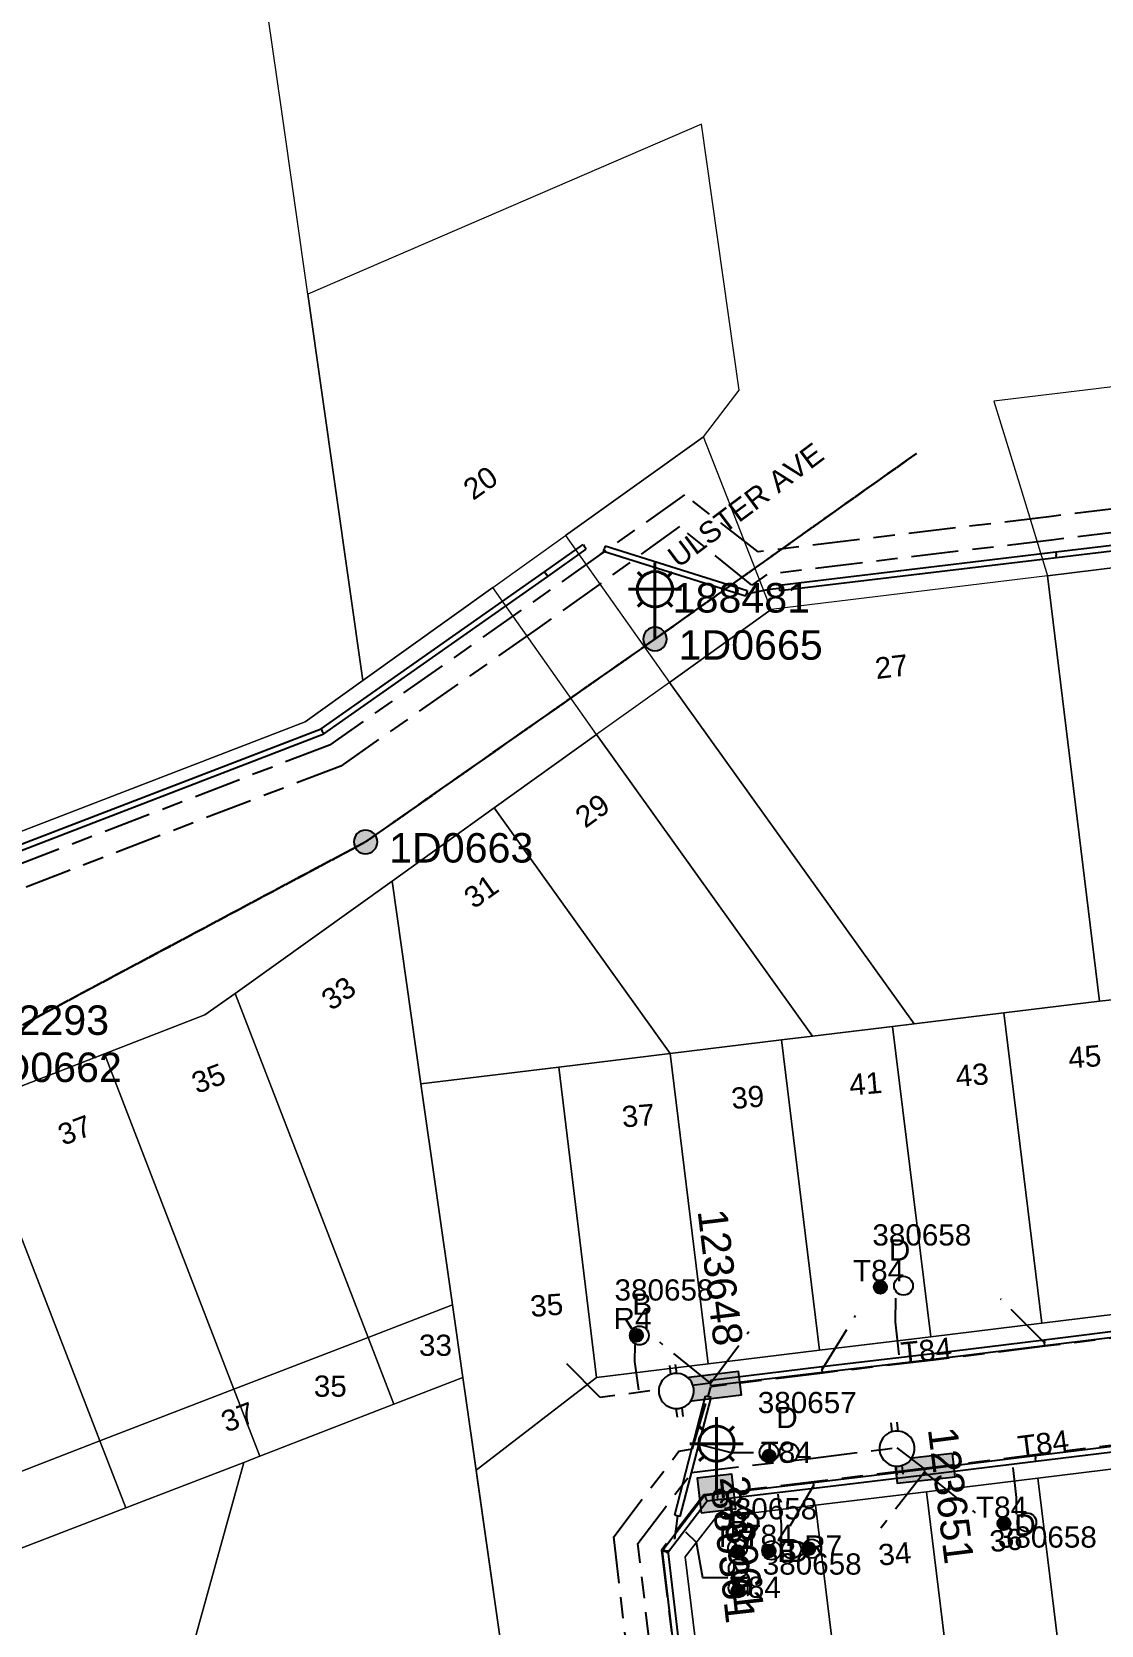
# Model space of a CAD drawing. Header units: metres. Extents: x 303026 to 304293, y 6173158 to 6174419.
# Drawn here: x 303207 to 303297.7, y 6173862.6 to 6173997.8 of the extents above; entities that cross this region are included whole.
import ezdxf
from ezdxf.enums import TextEntityAlignment as Align

# ---------------------------------------------------------------- set-up
doc = ezdxf.new("R2010")
doc.units = ezdxf.units.M
doc.linetypes.add('Cable Exist OH', pattern=[1, 1, 0])
doc.linetypes.add('Cable Exist UG', pattern=[8.2, 4, -1.2, 1.8, -1.2])
doc.layers.get('0').update_dxf_attribs({"color": 6})
doc.layers.add('Cadastre Land Parcels_SP_EXT', color=9, linetype='Continuous', lineweight=5)
doc.layers.add('Cadastre Roads_SP_EXT', color=9, linetype='Continuous', lineweight=5)
for name, color, linetype in [('Duct_SP_EXT', 7, 'Continuous'), ('Equip_LV_EXT', 7, 'Continuous'), ('Equip_SP_SL_EXT', 7, 'Continuous'), ('Mains_HV_EXT', 7, 'Continuous'), ('Mains_LV_EXT', 7, 'Continuous'), ('Mains_LV_SL_EXT', 7, 'Continuous'), ('Mains_SL_EXT', 7, 'Continuous'), ('SupportsOH_SP_TR_HV_LV_SL_EXT', 7, 'Continuous'), ('SupportsUG_SP_LV_EXT', 7, 'Continuous'), ('SupportsUG_SP_LV_SL_EXT', 7, 'Continuous'), ('Trench_SP_EXT', 7, 'Continuous')]:
    doc.layers.add(name, color=color, linetype=linetype)
doc.styles.add('COLUMN_LABEL', font='arial.ttf')
doc.styles.add('iecARIAL', font='arial.ttf', dxfattribs={"height": 2})
doc.styles.add('POLE_LABEL', font='arial.ttf')
doc.styles.get("Standard").update_dxf_attribs({"font": 'arial.ttf'})

# ---------------------------------------------------------------- blocks, each defined once
blk = doc.blocks.new('COLUMN_EXT')
blk.add_hatch(color=256).paths.add_polyline_path([(-1.49, 1.48), (-1.49, -1.49), (1.48, -1.49), (1.48, 1.48)])
blk.add_lwpolyline([(-1.49, -1.49), (1.48, -1.49), (1.48, 1.48), (-1.49, 1.48)], close=True)
for tag, height, style, flags, p in [('ASSET_NUM', 2.5, 'COLUMN_LABEL', 8, (2, 2)), ('STRUCTURE_PLANT_NUMBER', 0.2, 'POLE_LABEL', 9, (1.81, 0.03)), ('STREET_CODE', 0.2, 'COLUMN_LABEL', 9, (1.81, -0.2))]:
    blk.add_attdef(tag, text='', height=height, dxfattribs=dict(style=style, flags=flags)).set_placement(p, align=Align.MIDDLE_LEFT)
at = {"flags": 9}
for tag, p in [('COLUMN_TYPE', (1.81, -0.4)), ('OWNED_BY', (1.81, -0.6)), ('STATE', (1.81, -0.8)), ('USAGE', (1.81, -1)), ('LEGEND', (1.81, -1.2)), ('LOCATION', (1.81, -1.4)), ('STREETNAME', (1.81, -1.6)), ('SUBURB', (1.81, -1.8)), ('NOTES', (1.81, -2))]:
    blk.add_attdef(tag, text='', height=0.2, dxfattribs=at).set_placement(p, align=Align.MIDDLE_LEFT)
at = {"flags": 1}
blk.add_attdef('Z', (1.81, -2.35), '', height=0.2, dxfattribs=at)
blk = doc.blocks.new('PILLAR_EXT')
blk.add_hatch(color=256).paths.add_polyline_path([(-2.475, 0.99), (-2.475, -0.99), (2.475, -0.99), (2.475, 0.99)])
blk.add_lwpolyline([(-2.475, -0.99), (2.475, -0.99), (2.475, 0.99), (-2.475, 0.99)], close=True)
at = {"style": 'iecARIAL', "flags": 8}
blk.add_attdef('ASSET_NUM', (1.5, 3.5), '', height=2.5, dxfattribs=at)
for tag, p, flags in [('OWNED_BY', (0, -0.2), 9), ('STATE', (0, -0.4), 9), ('SUPPORT_TYPE', (0, -0.6), 9), ('USAGE', (0, -0.8), 9), ('LEGEND', (0, -1), 9), ('LOCATION', (0, -1.2), 9), ('NOTES', (0, -1.4), 9), ('STREETNAME', (0, -1.8), 9), ('SUBURB', (0, -2), 1), ('PARENT', (0, -1.6), 9)]:
    blk.add_attdef(tag, p, '', height=0.2, dxfattribs=dict(flags=flags))
blk = doc.blocks.new('DUCT_EXT')
blk.add_circle((0, 0.8), 0.8)
at = {"flags": 1}
blk.add_attdef('Z', (0, 0), '', height=0.2, dxfattribs=at)
at = {"flags": 9}
for tag, p in [('DUCT_CODE', (0, 0)), ('XSECT_TYPE', (0, -0.2)), ('STATE', (0, -0.6)), ('FB_REFERENCE', (0, -0.4)), ('NOTES', (0, -0.8))]:
    blk.add_attdef(tag, text='', height=0.2, dxfattribs=at).set_placement(p, align=Align.MIDDLE_LEFT)
blk = doc.blocks.new('SL_LANTERN_EXT')
at = {"lineweight": 40}
for p, q in [((-1.46, 5.68), (-1.06, 5.28)), ((0, 1.97), (0, 6.47)), ((1.46, 5.68), (1.06, 5.28)), ((-2.25, 4.22), (2.25, 4.22)), ((-1.46, 2.76), (-1.06, 3.16)), ((0, 0), (0, 2.72)), ((1.46, 2.76), (1.06, 3.16))]:
    blk.add_line(p, q, dxfattribs=at)
blk.add_circle((0, 4.22), 1.5, dxfattribs=at)
at = {"style": 'iecARIAL', "flags": 8}
blk.add_attdef('ASSET_NUM', (1.5, 1.5), '', height=2.5, dxfattribs=at)
for tag, p, height, flags in [('CONSTRUCTED_VOLTAGE', (0.98, -0.65), 0.2, 9), ('CONTROL_TYPE', (0.98, -0.85), 0.2, 9), ('LANTERN_PURPOSE', (0.98, -1.05), 0.2, 9), ('LANTERN_TYPE', (0.98, -1.25), 0.2, 9), ('NO_PHASES', (0.98, -1.45), 0.2, 9), ('LNUMBER', (2.18, -3.25), 2.5, 8), ('OPERATING_VOLTAGE', (0.98, -1.65), 0.2, 9), ('ORIENTATION', (0.98, -1.85), 0.2, 9), ('OWNED_BY', (0.98, -2.05), 0.2, 9), ('STATE', (0.98, -2.25), 0.2, 9), ('USAGE', (0.98, -2.45), 0.2, 9), ('CEXIST', (0.98, -2.65), 0.2, 9), ('CNEW', (0.98, -2.85), 0.2, 9), ('CNUMBER', (0.98, -3.05), 0.2, 9), ('CREMOVE', (0.98, -3.25), 0.2, 9), ('CREPLACE', (0.98, -3.45), 0.2, 9), ('LKINGHEIGHT', (0.98, -3.65), 0.2, 9), ('LBRACKET', (0.98, -3.85), 0.2, 9), ('LBRACKETVOCAB', (0.98, -4.05), 0.2, 9), ('LCATEGORY', (0.98, -4.25), 0.2, 9), ('LCHARGE1', (0.98, -4.45), 0.2, 9), ('LCHARGE1PERCENT', (0.98, -4.65), 0.2, 9), ('LCHARGE2', (0.98, -4.85), 0.2, 9), ('LCHARGE2PERCENT', (0.98, -5.05), 0.2, 9), ('LCHARGE3', (0.98, -5.25), 0.2, 9), ('LCHARGE3PERCENT', (0.98, -5.45), 0.2, 9), ('LEXIST', (0.98, -5.65), 0.2, 9), ('LLAMP', (0.98, -5.85), 0.2, 9), ('LLAMPVOCAB', (0.98, -6.05), 0.2, 9), ('LMAST', (0.98, -6.25), 0.2, 9), ('LMASTVOCAB', (0.98, -6.45), 0.2, 9), ('LNEW', (0.98, -6.65), 0.2, 9), ('LANTNUMBER', (0.98, -6.85), 0.2, 9), ('LOUTREACH', (0.98, -7.25), 0.2, 9), ('LOUTREACHVOCAB', (0.98, -7.45), 0.2, 9), ('LRATECODE', (0.98, -7.65), 0.2, 9), ('LREMOVE', (0.98, -7.85), 0.2, 9), ('LREPLACE', (0.98, -8.05), 0.2, 9), ('LTYPE', (0.98, -8.25), 0.2, 9), ('STREETNAME', (0.98, -9.25), 0.2, 9), ('SUBURB', (0.98, -9.45), 0.2, 1), ('LTYPEVOCAB', (0.98, -8.45), 0.2, 9), ('LEGEND', (0.98, -8.65), 0.2, 9), ('LOCATION', (0.98, -8.85), 0.2, 9), ('NOTES', (0.98, -9.05), 0.2, 9)]:
    blk.add_attdef(tag, p, '', height=height, dxfattribs=dict(flags=flags))
blk = doc.blocks.new('POLE_EXT')
blk.add_hatch(color=256).paths.add_polyline_path([(-1, 0, 1), (1, 0, 1)])
blk.add_lwpolyline([(-1, 0, 1), (1, 0, 1)], format="xyb", close=True)
for tag, height, flags, p in [('pNumber', 2.5, 8, (-17.84, 2.07)), ('OWNED_BY', 0.2, 9, (1.35, -0.4)), ('SPECIAL_USE', 0.2, 9, (1.35, -0.8)), ('STATE', 0.2, 9, (1.35, -1)), ('cLV', 0.2, 9, (1.35, -1.4)), ('PARENT', 0.2, 9, (1.35, -0.6)), ('USAGE', 0.2, 9, (1.35, -1.2)), ('hDepth', 0.2, 9, (1.35, -1.6)), ('hDia', 0.2, 9, (1.35, -1.8)), ('cHV', 0.2, 9, (1.35, -2)), ('LBRACKET', 0.2, 9, (1.35, -2.2)), ('LExisting', 0.2, 9, (1.35, -2.4)), ('LANTNUMBER', 0.2, 9, (1.35, -2.6)), ('LOther', 0.2, 9, (1.35, -2.8)), ('cLinedev', 0.2, 9, (1.35, -3.4)), ('pExisting', 0.2, 9, (1.35, -3.8)), ('LRemove', 0.2, 9, (1.35, -3)), ('LEGEND', 0.2, 9, (1.35, -3.2)), ('LOCATION', 0.2, 9, (1.35, -3.6)), ('PFNUMBER', 0.2, 9, (1.35, -4)), ('pFooting', 0.2, 9, (1.35, -4.4)), ('pNew', 0.2, 9, (1.35, -4.6)), ('pRelocate', 0.2, 9, (1.35, -5)), ('pRemove', 0.2, 9, (1.35, -5.2)), ('pReplace', 0.2, 9, (1.35, -5.4)), ('NEWPFNUMBER', 0.2, 9, (1.35, -4.2)), ('pStay', 0.2, 9, (1.35, -5.6)), ('pType', 0.2, 9, (1.35, -5.8)), ('cspan', 0.2, 9, (1.35, -6)), ('STREETNAME', 0.2, 9, (1.35, -6.2)), ('SUBURB', 0.2, 9, (1.35, -6.4)), ('NOTES', 0.2, 9, (1.35, -6.6)), ('MAINTAINED_BY', 0.2, 9, (1.36, -6.81)), ('OPERATED_BY', 0.2, 9, (1.36, -7.01))]:
    blk.add_attdef(tag, text='', height=height, dxfattribs=dict(flags=flags)).set_placement(p, align=Align.MIDDLE_LEFT)
at = {"style": 'POLE_LABEL'}
for tag, height, flags, p in [('ASSET_NUM', 2.5, 8, (2, 2)), ('STRUCTURE_PLANT_NUMBER', 0.2, 9, (1.35, 0.03)), ('STREET_CODE', 0.2, 9, (1.35, -0.2))]:
    blk.add_attdef(tag, text='', height=height, dxfattribs=dict(at, flags=flags)).set_placement(p, align=Align.MIDDLE_LEFT)
at = {"flags": 1}
blk.add_attdef('Z', (1.35, -7.33), '', height=0.2, dxfattribs=at)
blk = doc.blocks.new('LV_UG_LINKS_OPEN_EXT')
for p, q in [((-0.25, 1.47), (-0.25, 2.22)), ((0.25, 1.47), (0.25, 2.22)), ((-0.25, -1.47), (-0.25, -2.22)), ((0.25, -1.47), (0.25, -2.22))]:
    blk.add_line(p, q)
at = {"flags": 9}
for tag, p in [('ACTUAL_STATUS', (0, 0)), ('CONSTRUCTED_VOLTAGE', (0, -0.2)), ('OPERATING_VOLTAGE', (0, -0.6)), ('ORIENTATION', (0, -0.8)), ('STATE', (0, -1)), ('SWITCH_TYPE', (0, -1.2)), ('NO_PHASES', (0, -0.4)), ('USAGE', (0, -1.4)), ('NOTES', (0, -1.6))]:
    blk.add_attdef(tag, text='', height=0.2, dxfattribs=at).set_placement(p, align=Align.MIDDLE_LEFT)
at = {"flags": 1}
blk.add_attdef('Z', (0, 0), '', height=0.2, dxfattribs=at)
blk.add_wipeout([(-0.25, 1.47), (-0.43, 1.43), (-0.61, 1.36), (-0.77, 1.28), (-0.93, 1.17), (-1.07, 1.05), (-1.19, 0.9), (-1.29, 0.75), (-1.38, 0.58), (-1.44, 0.4), (-1.48, 0.22), (-1.49, 0.03), (-1.49, -0.16), (-1.45, -0.34), (-1.4, -0.52), (-1.32, -0.69), (-1.23, -0.85), (-1.11, -1), (-0.98, -1.13), (-0.83, -1.24), (-0.66, -1.34), (-0.49, -1.41), (-0.31, -1.46), (-0.13, -1.49), (0.06, -1.49), (0.25, -1.47), (0.43, -1.43), (0.61, -1.36), (0.77, -1.28), (0.93, -1.17), (1.07, -1.05), (1.19, -0.9), (1.29, -0.75), (1.38, -0.58), (1.44, -0.4), (1.48, -0.22), (1.49, -0.03), (1.49, 0.16), (1.45, 0.34), (1.4, 0.52), (1.32, 0.69), (1.23, 0.85), (1.11, 1), (0.98, 1.13), (0.83, 1.24), (0.66, 1.34), (0.49, 1.41), (0.31, 1.46), (0.13, 1.49), (-0.06, 1.49)])
blk.add_lwpolyline([(0, -1.49, 1), (0, 1.49, 1)], format="xyb", close=True)
blk = doc.blocks.new('CABLE_LARGE_EXT')
h = blk.add_hatch(color=256)
edge = h.paths.add_edge_path()
edge.add_arc((0, 0.55), 0.55, 0, 360)
blk.add_circle((0, 0.55), 0.55)
at = {"flags": 1}
blk.add_attdef('Z', (0, 0), '', height=0.2, dxfattribs=at)
at = {"flags": 9}
for tag, p in [('COND_CODE', (0, 0)), ('STATE', (0, -0.4)), ('XSECT_SIZE', (0, -0.6)), ('FB_REFERENCE', (0, -0.2)), ('NOTES', (0, -0.8))]:
    blk.add_attdef(tag, text='', height=0.2, dxfattribs=at).set_placement(p, align=Align.MIDDLE_LEFT)

msp = doc.modelspace()

# ---------------------------------------------------------------- linework, layer by layer
at = {"layer": 'Cadastre Land Parcels_SP_EXT', "linetype": 'Continuous'}
for points in [[(303230.15, 6173939.26), (303235.02, 6173942.75), (303230.35, 6173975.54), (303228.12, 6173991.23), (303225.88, 6174006.93), (303223.65, 6174022.62), (303221.41, 6174038.31), (303219.18, 6174054.01), (303216.95, 6174069.7), (303214.71, 6174085.39), (303212.48, 6174101.08), (303210.24, 6174116.78), (303205.11, 6174152.8), (303116.59, 6174118.63), (303146.7, 6173907.06), (303230.15, 6173939.26)], [(303246.06, 6173950.64), (303252.21, 6173955.05), (303263.92, 6173963.42), (303266.96, 6173967.39), (303263.75, 6173989.95), (303230.35, 6173975.54), (303235.02, 6173942.75), (303246.06, 6173950.64)], [(303298.84, 6173915.7), (303308.27, 6173916.85), (303311.75, 6173917.28), (303307.33, 6173953.38), (303293.11, 6173951.64), (303297.53, 6173915.54), (303298.84, 6173915.7)], [(303289.41, 6173914.55), (303297.53, 6173915.54), (303293.11, 6173951.64), (303269.67, 6173948.77), (303261.05, 6173942.59), (303281.79, 6173913.62), (303289.41, 6173914.55)], [(303270.54, 6173912.26), (303273.17, 6173912.58), (303254.86, 6173938.16), (303246.18, 6173931.95), (303261.1, 6173911.11), (303270.54, 6173912.26)], [(303251.64, 6173909.95), (303261.1, 6173911.11), (303246.18, 6173931.95), (303237.51, 6173925.74), (303239.96, 6173908.53), (303251.64, 6173909.95)], [(303242.63, 6173889.8), (303239.96, 6173908.53), (303237.51, 6173925.74), (303224.2, 6173916.21), (303235.47, 6173887.03), (303242.63, 6173889.8)], [(303235.47, 6173887.03), (303224.2, 6173916.21), (303221.63, 6173914.38), (303213.1, 6173911.08), (303224.09, 6173882.64), (303235.47, 6173887.03)], [(303302.06, 6173889.38), (303298.84, 6173915.7), (303297.53, 6173915.54), (303289.41, 6173914.55), (303292.63, 6173888.23), (303302.06, 6173889.38)], [(303292.63, 6173888.23), (303289.41, 6173914.55), (303281.79, 6173913.62), (303279.97, 6173913.4), (303283.2, 6173887.08), (303292.63, 6173888.23)], [(303283.2, 6173887.08), (303279.97, 6173913.4), (303273.17, 6173912.58), (303270.54, 6173912.26), (303273.77, 6173885.93), (303283.2, 6173887.08)], [(303273.77, 6173885.93), (303270.54, 6173912.26), (303261.1, 6173911.11), (303264.31, 6173884.78), (303273.77, 6173885.93)], [(303224.09, 6173882.64), (303213.1, 6173911.08), (303201.73, 6173906.68), (303212.72, 6173878.25), (303224.09, 6173882.64)], [(303264.31, 6173884.78), (303261.1, 6173911.11), (303251.64, 6173909.95), (303254.86, 6173883.63), (303264.31, 6173884.78)], [(303254.86, 6173883.63), (303251.64, 6173909.95), (303239.96, 6173908.53), (303242.63, 6173889.8), (303243.52, 6173883.61), (303243.71, 6173882.27), (303244.63, 6173875.77), (303254.86, 6173883.63)], [(303212.72, 6173878.25), (303201.73, 6173906.68), (303190.36, 6173902.29), (303201.34, 6173873.85), (303212.72, 6173878.25)], [(303243.52, 6173883.61), (303242.63, 6173889.8), (303235.47, 6173887.03), (303237.67, 6173881.35), (303243.52, 6173883.61)], [(303237.67, 6173881.35), (303235.47, 6173887.03), (303224.09, 6173882.64), (303226.29, 6173876.96), (303237.67, 6173881.35)], [(303247.61, 6173854.89), (303243.71, 6173882.27), (303243.52, 6173883.61), (303237.67, 6173881.35), (303226.29, 6173876.96), (303224.92, 6173876.42), (303213.34, 6173834.6), (303218.74, 6173830.55), (303219.42, 6173825.72), (303247.61, 6173854.89)], [(303224.92, 6173876.42), (303226.29, 6173876.96), (303224.09, 6173882.64), (303212.72, 6173878.25), (303214.92, 6173872.56), (303224.92, 6173876.42)], [(303214.92, 6173872.56), (303212.72, 6173878.25), (303201.34, 6173873.85), (303203.54, 6173868.17), (303214.92, 6173872.56)], [(303224.92, 6173876.42), (303214.92, 6173872.56), (303203.54, 6173868.17), (303192.17, 6173863.77), (303191.64, 6173863.57), (303204.44, 6173835.73), (303210.66, 6173836.61), (303213.34, 6173834.6), (303224.92, 6173876.42)], [(303295.5, 6173848.76), (303292.28, 6173875.08), (303282.85, 6173873.93), (303286.07, 6173847.61), (303295.5, 6173848.76)], [(303304.94, 6173849.91), (303301.71, 6173876.23), (303292.28, 6173875.08), (303295.5, 6173848.76), (303304.94, 6173849.91)], [(303286.07, 6173847.61), (303282.85, 6173873.93), (303273.42, 6173872.78), (303276.64, 6173846.46), (303286.07, 6173847.61)], [(303276.64, 6173846.46), (303273.42, 6173872.78), (303264.98, 6173871.76), (303262.37, 6173868.41), (303265.23, 6173845.07), (303276.64, 6173846.46)]]:
    msp.add_lwpolyline(points, close=True, dxfattribs=at)
at = {"layer": 'Cadastre Roads_SP_EXT', "linetype": 'Continuous'}
for points in [[(303400.94, 6173964.84), (303402.69, 6173980.39), (303392.04, 6173979.08), (303378.36, 6173977.42), (303364.68, 6173975.75), (303351.01, 6173974.08), (303337.33, 6173972.4), (303323.66, 6173970.73), (303309.98, 6173969.06), (303296.3, 6173967.39), (303288.56, 6173966.45), (303290.83, 6173959.04), (303293.11, 6173951.64), (303307.33, 6173953.38), (303321.55, 6173955.12), (303335.77, 6173956.86), (303349.99, 6173958.6), (303364.22, 6173960.34), (303378.44, 6173962.08), (303390.55, 6173963.57), (303400.74, 6173963.04), (303400.94, 6173964.84)], [(303269.67, 6173948.77), (303266.81, 6173956.06), (303263.92, 6173963.42), (303252.21, 6173955.05), (303256.65, 6173948.79), (303261.05, 6173942.59), (303269.67, 6173948.77)], [(303133.49, 6173880.32), (303144.86, 6173884.71), (303156.24, 6173889.11), (303167.61, 6173893.5), (303178.98, 6173897.9), (303190.36, 6173902.29), (303201.73, 6173906.68), (303213.1, 6173911.08), (303221.63, 6173914.38), (303224.2, 6173916.21), (303237.51, 6173925.74), (303246.18, 6173931.95), (303254.86, 6173938.16), (303250.47, 6173944.39), (303246.06, 6173950.64), (303235.02, 6173942.75), (303230.15, 6173939.26), (303146.7, 6173907.06), (303114.51, 6173894.63), (303116, 6173884.39), (303117.5, 6173874.14), (303133.49, 6173880.32)], [(303279.97, 6173913.4), (303281.79, 6173913.62), (303261.05, 6173942.59), (303257.99, 6173940.4), (303254.86, 6173938.16), (303273.17, 6173912.58), (303279.97, 6173913.4)]]:
    msp.add_lwpolyline(points, close=True, dxfattribs=at)
for points in [[(303302.06, 6173889.38), (303292.63, 6173888.23), (303283.2, 6173887.08), (303273.77, 6173885.93), (303264.31, 6173884.78), (303254.86, 6173883.63), (303244.63, 6173875.77), (303247.61, 6173854.89)], [(303265.23, 6173845.07), (303262.37, 6173868.41), (303264.98, 6173871.76), (303273.42, 6173872.78), (303282.85, 6173873.93), (303292.28, 6173875.08), (303301.71, 6173876.23)]]:
    msp.add_lwpolyline(points, dxfattribs=at)
at = {"layer": 'Duct_SP_EXT'}
for p, q in [((303307.91, 6173955.34), (303293.81, 6173953.64)), ((303307.97, 6173954.86), (303293.87, 6173953.17)), ((303250.43, 6173951.97), (303253.71, 6173954.29)), ((303250.71, 6173951.58), (303253.98, 6173953.9)), ((303253.71, 6173954.29), (303253.84, 6173954.1)), ((303253.98, 6173953.9), (303253.84, 6173954.1)), ((303255.43, 6173953.7), (303255.5, 6173953.93)), ((303267.48, 6173949.9), (303255.43, 6173953.7)), ((303255.57, 6173954.16), (303255.5, 6173953.93)), ((303267.63, 6173950.35), (303255.57, 6173954.16)), ((303293.81, 6173953.64), (303270.33, 6173950.82)), ((303293.81, 6173953.64), (303293.84, 6173953.4)), ((303293.87, 6173953.17), (303293.84, 6173953.4)), ((303293.87, 6173953.17), (303270.39, 6173950.35)), ((303231.48, 6173938.65), (303250.43, 6173951.97)), ((303231.71, 6173938.22), (303250.71, 6173951.58)), ((303250.43, 6173951.97), (303250.57, 6173951.77)), ((303250.71, 6173951.58), (303250.57, 6173951.77)), ((303270.33, 6173950.82), (303270.36, 6173950.58)), ((303267.48, 6173949.9), (303267.56, 6173950.12)), ((303267.63, 6173950.35), (303267.56, 6173950.12)), ((303270.39, 6173950.35), (303270.36, 6173950.58)), ((303148.08, 6173906.55), (303231.48, 6173938.65)), ((303231.48, 6173938.65), (303231.59, 6173938.44)), ((303148.25, 6173906.11), (303231.71, 6173938.22)), ((303231.71, 6173938.22), (303231.59, 6173938.44)), ((303302.27, 6173887.96), (303292.83, 6173886.8)), ((303302.33, 6173887.48), (303292.89, 6173886.32)), ((303292.83, 6173886.8), (303283.38, 6173885.63)), ((303292.89, 6173886.32), (303283.44, 6173885.15)), ((303292.83, 6173886.8), (303292.86, 6173886.56)), ((303292.89, 6173886.32), (303292.86, 6173886.56)), ((303273.95, 6173884.53), (303264.51, 6173883.38)), ((303283.38, 6173885.63), (303273.95, 6173884.53)), ((303273.95, 6173884.53), (303273.98, 6173884.29)), ((303283.44, 6173885.15), (303274.01, 6173884.05)), ((303283.38, 6173885.63), (303283.41, 6173885.39)), ((303283.44, 6173885.15), (303283.41, 6173885.39)), ((303264.51, 6173883.38), (303264.53, 6173883.14)), ((303264.56, 6173882.91), (303264.53, 6173883.14)), ((303274.01, 6173884.05), (303264.56, 6173882.91)), ((303274.01, 6173884.05), (303273.98, 6173884.29)), ((303264.1, 6173882.06), (303264.33, 6173882)), ((303264.57, 6173881.94), (303264.33, 6173882)), ((303292.06, 6173877), (303301.52, 6173878.16)), ((303292.12, 6173876.52), (303301.57, 6173877.68)), ((303292.06, 6173877), (303292.09, 6173876.76)), ((303292.12, 6173876.52), (303292.09, 6173876.76)), ((303260.5, 6173869.04), (303264, 6173873.62)), ((303264, 6173873.62), (303265.09, 6173873.74)), ((303264, 6173873.62), (303264.12, 6173873.39)), ((303265.08, 6173873.74), (303273.22, 6173874.71)), ((303265.08, 6173873.74), (303265.11, 6173873.5)), ((303265.09, 6173873.74), (303265.11, 6173873.5)), ((303265.14, 6173873.26), (303273.28, 6173874.23)), ((303273.22, 6173874.71), (303273.25, 6173874.47)), ((303273.28, 6173874.23), (303273.25, 6173874.47)), ((303260.88, 6173868.75), (303264.25, 6173873.16)), ((303264.25, 6173873.16), (303264.12, 6173873.39)), ((303264.25, 6173873.16), (303265.14, 6173873.26)), ((303265.14, 6173873.26), (303265.11, 6173873.5)), ((303265.14, 6173873.26), (303265.11, 6173873.5)), ((303261.49, 6173871.96), (303261.72, 6173871.9)), ((303261.95, 6173871.84), (303261.72, 6173871.9)), ((303260.45, 6173868.86), (303260.69, 6173868.89)), ((303263.29, 6173845), (303260.45, 6173868.86)), ((303260.5, 6173869.04), (303260.69, 6173868.89)), ((303260.93, 6173868.92), (303260.69, 6173868.89)), ((303260.88, 6173868.75), (303260.69, 6173868.89)), ((303263.77, 6173845.06), (303260.93, 6173868.92))]:
    msp.add_line(p, q, dxfattribs=at)
for points in [[(303280.2, 6173890.36), (303280.19, 6173888.35), (303280.49, 6173885.54)], [(303258.09, 6173886.39), (303258.08, 6173884.98), (303258.4, 6173882.58)], [(303268.18, 6173877.23), (303266.29, 6173877.23), (303263.64, 6173877.92)], [(303290.49, 6173872.03), (303290.49, 6173873.44), (303290.2, 6173876)], [(303270.55, 6173869.75), (303270.55, 6173871.16), (303270.27, 6173873.72)], [(303266, 6173866.64), (303263.87, 6173866.64), (303263.32, 6173869.63), (303262.43, 6173870.49)]]:
    msp.add_lwpolyline(points, dxfattribs=at)
at = {"layer": 'Mains_HV_EXT', "linetype": 'Cable Exist UG'}
for points in [[(303404.35, 6173967.18), (303401.61, 6173968.32), (303390.67, 6173968.37), (303378.1, 6173966.65), (303378.1, 6173966.65), (303364.36, 6173964.98), (303350.46, 6173963.53), (303336.28, 6173961.83), (303321.8, 6173960.06), (303307.55, 6173958.38), (303293.45, 6173956.68), (303268.55, 6173953.67), (303262.31, 6173958.52), (303255.17, 6173953.44), (303232.21, 6173937.28), (303232.21, 6173937.28), (303148.63, 6173905.12)], [(303404.62, 6173964.54), (303403.28, 6173965.44), (303401.37, 6173966.23), (303399.86, 6173966.18), (303390.93, 6173966.39), (303378.29, 6173964.74), (303364.69, 6173963.05), (303364.69, 6173963.05), (303350.7, 6173961.54), (303336.52, 6173959.84), (303322.04, 6173958.08), (303307.79, 6173956.39), (303293.68, 6173954.7), (303293.68, 6173954.7), (303269.29, 6173951.75), (303268.02, 6173950.85), (303261.89, 6173955.81), (303249.81, 6173947.13), (303233.15, 6173935.5), (303233.15, 6173935.5), (303149.35, 6173903.25)]]:
    msp.add_lwpolyline(points, dxfattribs=at)
at = {"layer": 'Mains_LV_EXT', "linetype": 'Cable Exist OH'}
for points in [[(303259.81, 6173946.27), (303282, 6173962.02)], [(303235.26, 6173929.06), (303259.81, 6173946.27)], [(303200.35, 6173910.44), (303235.26, 6173929.06)]]:
    msp.add_lwpolyline(points, dxfattribs=at)
at = {"layer": 'Mains_LV_EXT', "linetype": 'Cable Exist UG'}
msp.add_lwpolyline([(303302.31, 6173887.42), (303292.91, 6173886.27), (303292.91, 6173886.27), (303283.44, 6173885.09), (303274.02, 6173884), (303264.56, 6173882.84)], dxfattribs=at)
at = {"layer": 'Mains_LV_SL_EXT', "linetype": 'Cable Exist UG'}
msp.add_lwpolyline([(303265.03, 6173873.79), (303263.96, 6173873.67), (303260.37, 6173868.98), (303263.25, 6173844.87)], dxfattribs=at)
at = {"layer": 'Mains_SL_EXT', "linetype": 'Cable Exist OH'}
msp.add_lwpolyline([(303282, 6173962.02), (303259.81, 6173946.27), (303235.26, 6173929.06), (303200.35, 6173910.44), (303171.71, 6173899.41)], dxfattribs=at)
at = {"layer": 'Trench_SP_EXT', "linetype": 'Cable Exist UG'}
for points in [[(303267.56, 6173950.12), (303269.52, 6173950.51), (303270.36, 6173950.58)], [(303292.86, 6173886.56), (303289.12, 6173890.28)], [(303273.98, 6173884.29), (303276.83, 6173888.88)], [(303264.53, 6173883.14), (303267.78, 6173887.52)], [(303264.53, 6173883.14), (303260.23, 6173886.61)], [(303264.53, 6173883.14), (303255.16, 6173881.94), (303251.71, 6173885.42)], [(303264.33, 6173882), (303264.56, 6173882.84)], [(303282.67, 6173875.6), (303278.97, 6173870.85)], [(303282.67, 6173875.6), (303286.98, 6173872.15)], [(303273.25, 6173874.47), (303271, 6173870.61)], [(303261.72, 6173871.9), (303261.47, 6173869.91)]]:
    msp.add_lwpolyline(points, dxfattribs=at)

# ---------------------------------------------------------------- block references
at = {"layer": 'Duct_SP_EXT'}
for name, p, rotation in [('CABLE_LARGE_EXT', (303278.38, 6173891.28), 269.9975916245983), ('DUCT_EXT', (303280.09, 6173891.41), 269.9862076200798), ('CABLE_LARGE_EXT', (303257.69, 6173887.2), 270.0466336218932), ('DUCT_EXT', (303257.69, 6173887.2), 269.2041012849209), ('CABLE_LARGE_EXT', (303269.49, 6173876.41), 359.6589575694783), ('CABLE_LARGE_EXT', (303288.86, 6173871.24), 269.518907703582), ('DUCT_EXT', (303290.55, 6173871.35), 269.518907703582), ('DUCT_EXT', (303266.8, 6173868.31), 359.6965775664071), ('DUCT_EXT', (303268.9, 6173868.96), 269.518907703582), ('DUCT_EXT', (303270.6, 6173869.07), 269.518907703582), ('DUCT_EXT', (303272.31, 6173869.11), 269.2041012849209), ('CABLE_LARGE_EXT', (303272.31, 6173869.11), 269.2041012849209), ('DUCT_EXT', (303266.87, 6173866.62), 0.01138400443385026), ('CABLE_LARGE_EXT', (303266.8, 6173868.31), 359.6965775664071), ('CABLE_LARGE_EXT', (303268.94, 6173868.91), 269.6589577020839), ('DUCT_EXT', (303266.86, 6173864.97), 0.01138400443385026), ('CABLE_LARGE_EXT', (303266.86, 6173864.97), 359.6589575694783)]:
    msp.add_blockref(name, p, dxfattribs=dict(at, rotation=rotation))
for p in [(303269.48, 6173876.45), (303271.19, 6173876.46)]:
    msp.add_blockref('DUCT_EXT', p, dxfattribs=at)
at = {"layer": 'Equip_SP_SL_EXT'}
ref = msp.add_blockref('SL_LANTERN_EXT', (303259.81, 6173946.27), dxfattribs=at)
ref.add_attrib('ASSET_NUM', '188481', dxfattribs={"layer": '0', "height": 2.5, "style": 'iecARIAL'}).set_placement((303261.31, 6173947.77), align=Align.BOTTOM_LEFT)
ref = msp.add_blockref('SL_LANTERN_EXT', (303200.35, 6173910.44), dxfattribs=at)
ref.add_attrib('ASSET_NUM', '152293', dxfattribs={"layer": '0', "height": 2.5, "style": 'iecARIAL'}).set_placement((303201.85, 6173911.94), align=Align.BOTTOM_LEFT)
ref = msp.add_blockref('SL_LANTERN_EXT', (303265.03, 6173873.79), dxfattribs=at)
ref.add_attrib('ASSET_NUM', '243061', dxfattribs={"layer": '0', "height": 2.5, "rotation": 276.4591, "style": 'iecARIAL'}).set_placement((303266.53, 6173875.29), align=Align.MIDDLE_LEFT)
at = {"layer": 'SupportsOH_SP_TR_HV_LV_SL_EXT'}
ref = msp.add_blockref('POLE_EXT', (303259.81, 6173946.27), dxfattribs=at)
ref.add_attrib('ASSET_NUM', '1D0665', dxfattribs={"layer": '0', "height": 2.5, "style": 'POLE_LABEL'}).set_placement((303261.81, 6173947.02), align=Align.TOP_LEFT)
ref = msp.add_blockref('POLE_EXT', (303235.26, 6173929.06), dxfattribs=at)
ref.add_attrib('ASSET_NUM', '1D0663', dxfattribs={"layer": '0', "height": 2.5, "style": 'POLE_LABEL'}).set_placement((303237.26, 6173929.81), align=Align.TOP_LEFT)
ref = msp.add_blockref('POLE_EXT', (303200.35, 6173910.44), dxfattribs=at)
ref.add_attrib('ASSET_NUM', '1D0662', dxfattribs={"layer": '0', "height": 2.5, "style": 'POLE_LABEL'}).set_placement((303202.35, 6173911.19), align=Align.TOP_LEFT)
at = {"layer": 'SupportsUG_SP_LV_EXT'}
ref = msp.add_blockref('PILLAR_EXT', (303264.56, 6173882.84), dxfattribs=dict(at, rotation=6.905301489481571))
ref.add_attrib('ASSET_NUM', '123648', dxfattribs={"layer": '0', "height": 2.5, "rotation": 276.9053, "style": 'iecARIAL'}).set_placement((303266.06, 6173886.34), align=Align.MIDDLE_RIGHT)
ref = msp.add_blockref('PILLAR_EXT', (303282.69, 6173875.91), dxfattribs=dict(at, rotation=186.472318753267))
ref.add_attrib('ASSET_NUM', '123651', dxfattribs={"layer": '0', "height": 2.5, "rotation": 277.1936, "style": 'iecARIAL'}).set_placement((303284.19, 6173879.41), align=Align.MIDDLE_LEFT)
at = {"layer": 'SupportsUG_SP_LV_SL_EXT'}
ref = msp.add_blockref('COLUMN_EXT', (303265.03, 6173873.79), dxfattribs=dict(at, rotation=6.459077881809504))
ref.add_attrib('ASSET_NUM', '880361', dxfattribs={"layer": '0', "height": 2.5, "rotation": 276.4591, "style": 'COLUMN_LABEL'}).set_placement((303267.03, 6173874.54), align=Align.TOP_LEFT)

# ---------------------------------------------------------------- texts
at = {"layer": 'Cadastre Land Parcels_SP_EXT'}
for s, rotation, p in [('20', 35.3202, (303244.38, 6173957.98)), ('27', 6.8934, (303278.59, 6173942.87)), ('29', 35.7671, (303253.89, 6173930.17)), ('31', 35.3818, (303244.44, 6173923.32)), ('33', 35.6015, (303232.35, 6173914.68)), ('45', 4.6355, (303294.94, 6173909.83)), ('35', 20.9487, (303220.95, 6173907.66)), ('43', 4.7427, (303285.39, 6173908.28)), ('41', 4.8699, (303276.36, 6173907.54)), ('39', 4.8699, (303266.36, 6173906.39)), ('37', 4.7427, (303257.07, 6173904.83)), ('37', 20.8842, (303209.6, 6173903.27)), ('35', 4.6148, (303249.3, 6173888.75)), ('37', 20.8558, (303223.45, 6173878.93)), ('34', 4.7414, (303278.83, 6173867.66)), ('36', 4.7463, (303288.27, 6173868.81))]:
    msp.add_text(s, height=1.8, rotation=rotation, dxfattribs=at).set_placement(p)
for s, p in [('33', (303239.79, 6173885.46)), ('35', (303230.87, 6173881.99))]:
    msp.add_text(s, height=1.8, dxfattribs=at).set_placement(p)
at = {"layer": 'Cadastre Roads_SP_EXT'}
msp.add_text('ULSTER AVE', height=1.8, rotation=36.7662, dxfattribs=at).set_placement((303261.77, 6173952.24))
at = {"layer": 'Duct_SP_EXT'}
for s, p in [('380658', (303278.25, 6173894.82)), ('D', (303279.65, 6173893.54)), ('T84', (303276.61, 6173891.79)), ('380658', (303256.38, 6173890.15)), ('B', (303257.89, 6173888.94)), ('R4', (303256.29, 6173887.73)), ('380657', (303268.53, 6173880.6)), ('D', (303270.1, 6173879.33)), ('T84', (303268.77, 6173876.38)), ('380658', (303265.18, 6173871.59)), ('T84', (303287.04, 6173871.72)), ('R7', (303265.23, 6173869.25)), ('B', (303266.14, 6173870.41)), ('D', (303266.99, 6173870.42)), ('T84', (303267.23, 6173869.33)), ('380658', (303288.9, 6173869.19)), ('D', (303290.29, 6173870.22)), ('B', (303270.18, 6173867.97)), ('D', (303271.02, 6173867.97)), ('R7', (303272.47, 6173868.42)), ('380658', (303268.95, 6173866.9)), ('T84', (303266.15, 6173864.93))]:
    msp.add_text(s, height=1.8, dxfattribs=at).set_placement(p)
at = {"layer": 'Mains_LV_EXT'}
for rotation, p in [(5.9207, (303280.76, 6173884.8)), (7.3325, (303290.71, 6173876.85))]:
    msp.add_text('T84', height=1.8, rotation=rotation, dxfattribs=at).set_placement(p)

# ---------------------------------------------------------------- next in the draw order: block references
at = {"layer": 'Equip_LV_EXT'}
for p, rotation in [((303261.62, 6173882.48), 8.074971589720132), ((303280.34, 6173877.59), 6.283630643951548)]:
    msp.add_blockref('LV_UG_LINKS_OPEN_EXT', p, dxfattribs=dict(at, rotation=rotation))

# ---------------------------------------------------------------- next in the draw order: linework, layer by layer
at = {"layer": 'Duct_SP_EXT'}
for p, q in [((303261.49, 6173871.96), (303264.1, 6173882.06)), ((303261.95, 6173871.84), (303264.57, 6173881.94)), ((303282.64, 6173875.84), (303292.06, 6173877)), ((303282.7, 6173875.36), (303292.12, 6173876.52)), ((303273.22, 6173874.71), (303282.64, 6173875.84)), ((303273.28, 6173874.23), (303282.7, 6173875.36)), ((303282.64, 6173875.84), (303282.67, 6173875.6)), ((303282.64, 6173875.84), (303282.67, 6173875.6)), ((303282.7, 6173875.36), (303282.67, 6173875.6)), ((303282.7, 6173875.36), (303282.67, 6173875.6))]:
    msp.add_line(p, q, dxfattribs=at)
at = {"layer": 'Mains_LV_EXT', "linetype": 'Cable Exist UG'}
for points in [[(303294.51, 6173810.89), (303291.69, 6173815.62), (303291.69, 6173815.62), (303280.59, 6173814.29), (303269.07, 6173812.9), (303267.12, 6173817.58), (303264.34, 6173819.87), (303261.65, 6173841.41), (303259.63, 6173841.75), (303256.31, 6173870.12), (303261.83, 6173877.36), (303262.98, 6173877.58), (303264.56, 6173882.84)], [(303289.4, 6173819.35), (303288.44, 6173817.24), (303288.44, 6173817.24), (303280.35, 6173816.26), (303270.32, 6173815.05), (303268.75, 6173818.8), (303268.75, 6173818.8), (303266.17, 6173820.86), (303263.45, 6173843.12), (303261.44, 6173843.46), (303261.44, 6173843.46), (303258.36, 6173869.54), (303262.92, 6173875.57), (303272.99, 6173876.75), (303280.33, 6173877.67), (303282.61, 6173875.9)], [(303301.5, 6173878.22), (303282.61, 6173875.9)]]:
    msp.add_lwpolyline(points, dxfattribs=at)
at = {"layer": 'Mains_LV_SL_EXT', "linetype": 'Cable Exist UG'}
msp.add_lwpolyline([(303282.61, 6173875.9), (303265.03, 6173873.79)], dxfattribs=at)

doc.saveas('drawing.dxf')
